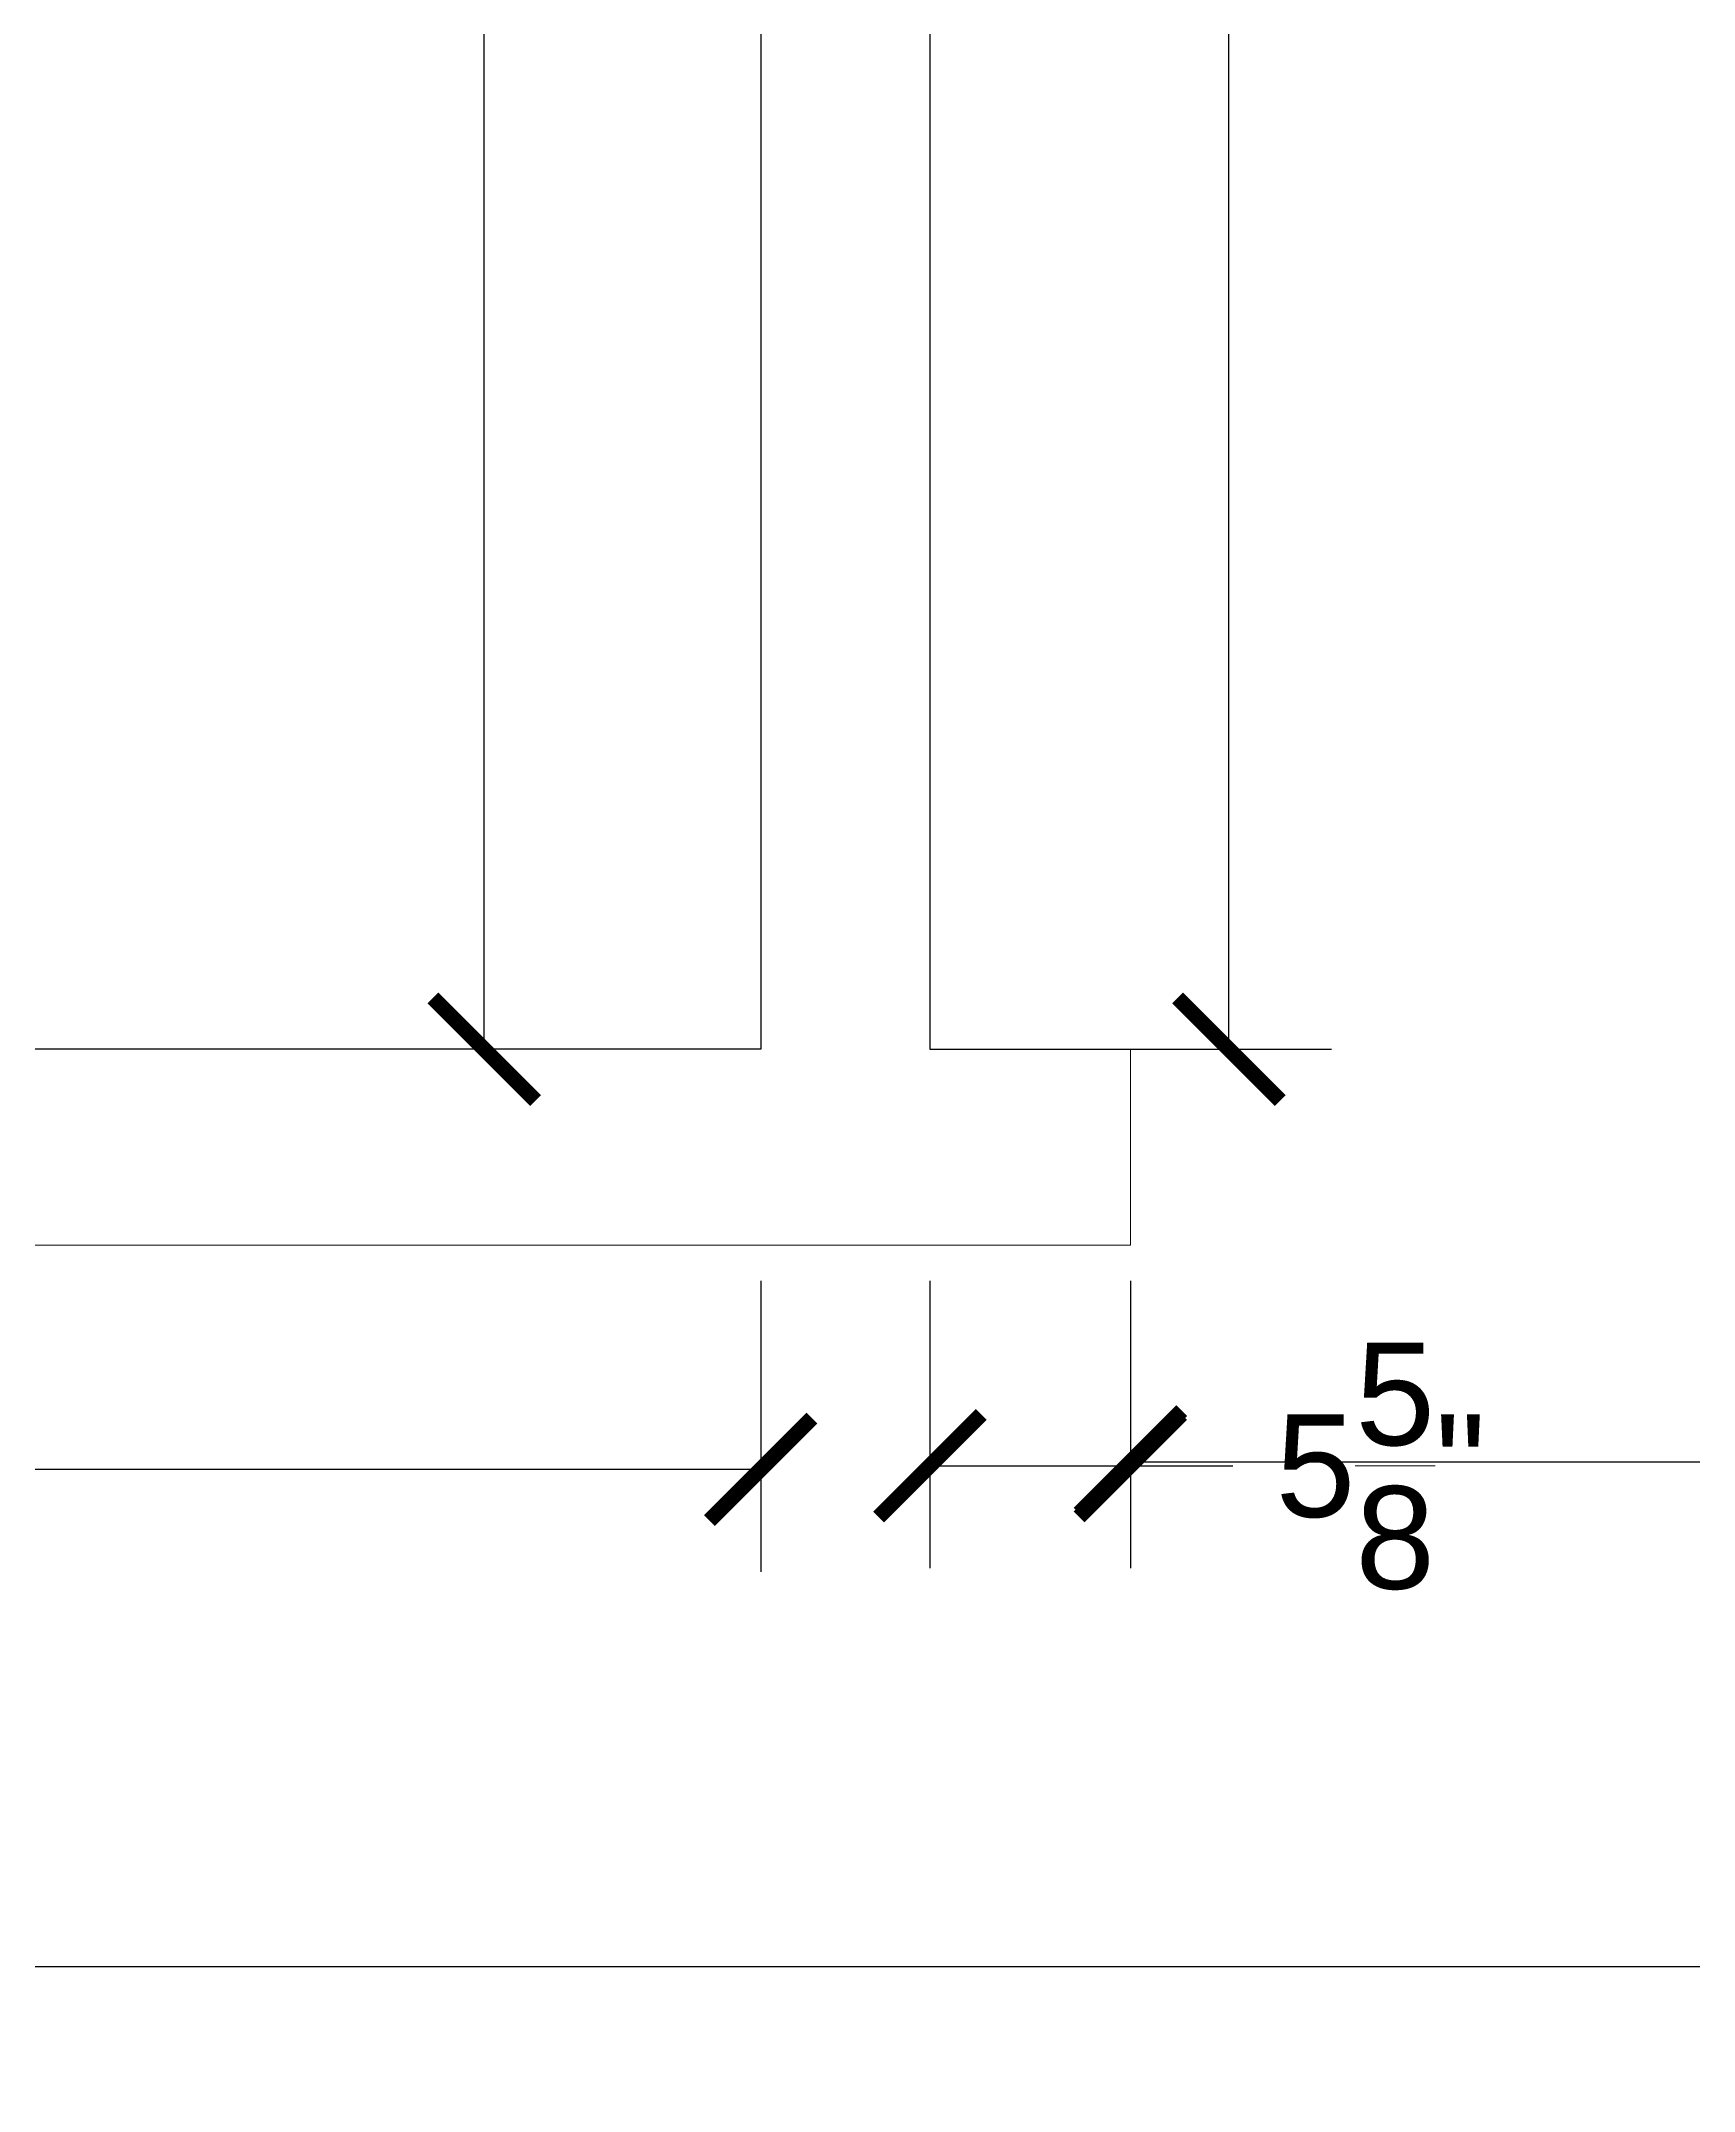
# Model space of a CAD drawing. Header units: inches. Extents: x -10 to 380, y 62 to 547.
# Drawn here: x 127.3 to 173.7, y 61.6 to 119.1 of the extents above; entities that cross this region are included whole.
import ezdxf

# ---------------------------------------------------------------- set-up
doc = ezdxf.new("R2010")
doc.units = ezdxf.units.IN
doc.header["$MEASUREMENT"] = 0
doc.layers.get('0').update_dxf_attribs({"color": 1, "lineweight": 9})
doc.layers.add('A201-Dimensions', color=7, linetype='Continuous', lineweight=9)
doc.layers.add('A201-Floorplan-2nd-floor', color=7, linetype='Continuous', lineweight=9)
doc.styles.add('Annotative', font='Arial.ttf')
doc.dimstyles.new('Annotative', dxfattribs={"dimtxt": 0.18, "dimasz": 0.18, "dimexe": 0.18, "dimexo": 0.0625, "dimgap": 0.09, "dimtad": 0, "dimtih": 1, "dimtoh": 1, "dimdec": 4, "dimzin": 0, "dimdsep": 46, "dimlunit": 4, "dimtxsty": 'Annotative', "dimblk": 'ARCHTICK', "dimblk1": 'ARCHTICK', "dimblk2": 'ARCHTICK', "dimcen": 0.09, "dimadec": 0, "dimazin": 0, "dimtfac": 1, "dimtdec": 4, "dimtofl": 0, "dimtmove": 0, "dimatfit": 3, "dimldrblk": 'ARCHTICK', "dimfxl": 1, "dimtolj": 1, "dimtzin": 0, "dimarcsym": 0})

# ---------------------------------------------------------------- blocks, each defined once
blk = doc.blocks.new('_ArchTick')
at = {"color": 0, "linetype": 'ByBlock', "lineweight": 30, "const_width": 0.15}
blk.add_lwpolyline([(-0.5, -0.5), (0.5, 0.5)], dxfattribs=at)
blk = doc.blocks.new('*D539')
at = {"layer": 'A201-Dimensions', "color": 0, "lineweight": -2, "transparency": 16777216}
for p, q in [((146.509, 214.013), (136.87, 214.013)), ((139.75, 214.013), (139.75, 157.307)), ((139.75, 90.826), (139.75, 147.532)), ((146.509, 90.826), (136.87, 90.826))]:
    blk.add_line(p, q, dxfattribs=at)
at = {"layer": 'A201-Dimensions', "color": 0, "lineweight": -2, "transparency": 16777216, "xscale": 2.88, "yscale": 2.88, "zscale": 2.88}
for p, rotation in [((139.75, 214.013), 90), ((139.75, 90.826), 270)]:
    blk.add_blockref('_ArchTick', p, dxfattribs=dict(at, rotation=rotation))
at = {"layer": 'A201-Dimensions', "color": 0, "lineweight": 5, "transparency": 16777216, "insert": (139.75, 152.419), "char_height": 2.88, "attachment_point": 5, "style": 'Annotative'}
blk.add_mtext('\\A1;10\'-3{\\H1x;\\S3/16;}"', dxfattribs=at)
blk = doc.blocks.new('*D538')
at = {"layer": 'A201-Dimensions', "color": 0, "lineweight": -2, "transparency": 16777216}
for p, q in [((153.259, 173.93), (163.529, 173.93)), ((160.649, 173.93), (160.649, 137.239)), ((160.649, 90.826), (160.649, 127.517)), ((153.259, 90.826), (163.529, 90.826))]:
    blk.add_line(p, q, dxfattribs=at)
at = {"layer": 'A201-Dimensions', "color": 0, "lineweight": -2, "transparency": 16777216, "xscale": 2.88, "yscale": 2.88, "zscale": 2.88}
for p, rotation in [((160.649, 173.93), 90), ((160.649, 90.826), 270)]:
    blk.add_blockref('_ArchTick', p, dxfattribs=dict(at, rotation=rotation))
at = {"layer": 'A201-Dimensions', "color": 0, "lineweight": 5, "transparency": 16777216, "insert": (160.649, 132.378), "char_height": 2.88, "attachment_point": 5, "style": 'Annotative'}
blk.add_mtext('\\A1;6\'-11{\\H1x;\\S1/8;}"', dxfattribs=at)
blk = doc.blocks.new('*D588')
at = {"layer": 'A201-Dimensions', "color": 0, "lineweight": -2, "transparency": 16777216}
for p, q in [((152.259, 84.326), (152.259, 76.254)), ((157.884, 84.326), (157.884, 76.254)), ((152.259, 79.134), (157.884, 79.134)), ((157.884, 79.134), (160.764, 79.134))]:
    blk.add_line(p, q, dxfattribs=at)
at = {"layer": 'A201-Dimensions', "color": 0, "lineweight": -2, "transparency": 16777216, "xscale": 2.88, "yscale": 2.88, "zscale": 2.88, "rotation": 180}
blk.add_blockref('_ArchTick', (152.259, 79.134), dxfattribs=at)
at = {"layer": 'A201-Dimensions', "color": 0, "lineweight": -2, "transparency": 16777216, "xscale": 2.88, "yscale": 2.88, "zscale": 2.88}
blk.add_blockref('_ArchTick', (157.884, 79.134), dxfattribs=at)
at = {"layer": 'A201-Dimensions', "color": 0, "lineweight": 5, "transparency": 16777216, "insert": (164.911, 79.134), "char_height": 2.88, "attachment_point": 5, "style": 'Annotative'}
blk.add_mtext('\\A1;5{\\H1x;\\S5/8;}"', dxfattribs=at)
blk = doc.blocks.new('*D591')
at = {"layer": 'A201-Dimensions', "color": 0, "lineweight": -2, "transparency": 16777216}
for p, q in [((39.771, 84.326), (39.771, 76.152)), ((147.509, 84.326), (147.509, 76.152)), ((39.771, 79.032), (86.159, 79.032)), ((147.509, 79.032), (101.121, 79.032))]:
    blk.add_line(p, q, dxfattribs=at)
at = {"layer": 'A201-Dimensions', "color": 0, "lineweight": -2, "transparency": 16777216, "xscale": 2.88, "yscale": 2.88, "zscale": 2.88, "rotation": 180}
blk.add_blockref('_ArchTick', (39.771, 79.032), dxfattribs=at)
at = {"layer": 'A201-Dimensions', "color": 0, "lineweight": -2, "transparency": 16777216, "xscale": 2.88, "yscale": 2.88, "zscale": 2.88}
blk.add_blockref('_ArchTick', (147.509, 79.032), dxfattribs=at)
at = {"layer": 'A201-Dimensions', "color": 0, "lineweight": 5, "transparency": 16777216, "insert": (93.64, 79.032), "char_height": 2.88, "attachment_point": 5, "style": 'Annotative'}
blk.add_mtext('\\A1;8\'-11{\\H1x;\\S3/4;}"', dxfattribs=at)
blk = doc.blocks.new('*D606')
at = {"layer": 'A201-Dimensions', "color": 0, "lineweight": -2, "transparency": 16777216}
for p, q in [((157.884, 84.326), (157.884, 76.36)), ((206.192, 84.326), (206.192, 76.36)), ((157.884, 79.24), (174.69, 79.24)), ((206.192, 79.24), (189.387, 79.24))]:
    blk.add_line(p, q, dxfattribs=at)
at = {"layer": 'A201-Dimensions', "color": 0, "lineweight": -2, "transparency": 16777216, "xscale": 2.88, "yscale": 2.88, "zscale": 2.88, "rotation": 180}
blk.add_blockref('_ArchTick', (157.884, 79.24), dxfattribs=at)
at = {"layer": 'A201-Dimensions', "color": 0, "lineweight": -2, "transparency": 16777216, "xscale": 2.88, "yscale": 2.88, "zscale": 2.88}
blk.add_blockref('_ArchTick', (206.192, 79.24), dxfattribs=at)
at = {"layer": 'A201-Dimensions', "color": 0, "lineweight": 5, "transparency": 16777216, "insert": (182.038, 79.24), "char_height": 2.88, "attachment_point": 5, "style": 'Annotative'}
blk.add_mtext('\\A1;4\'-0{\\H1x;\\S5/16;}"', dxfattribs=at)
blk = doc.blocks.new('*D610')
at = {"layer": 'A201-Dimensions', "color": 0, "lineweight": -2, "transparency": 16777216}
for p, q in [((34.271, 70.337), (34.271, 62.198)), ((357.072, 70.337), (357.072, 62.198)), ((34.271, 65.078), (186.118, 65.078)), ((357.072, 65.078), (205.225, 65.078))]:
    blk.add_line(p, q, dxfattribs=at)
at = {"layer": 'A201-Dimensions', "color": 0, "lineweight": -2, "transparency": 16777216, "xscale": 2.88, "yscale": 2.88, "zscale": 2.88, "rotation": 180}
blk.add_blockref('_ArchTick', (34.271, 65.078), dxfattribs=at)
at = {"layer": 'A201-Dimensions', "color": 0, "lineweight": -2, "transparency": 16777216, "xscale": 2.88, "yscale": 2.88, "zscale": 2.88}
blk.add_blockref('_ArchTick', (357.072, 65.078), dxfattribs=at)
at = {"layer": 'A201-Dimensions', "color": 0, "lineweight": 5, "transparency": 16777216, "insert": (195.671, 65.078), "char_height": 2.88, "attachment_point": 5, "style": 'Annotative'}
blk.add_mtext('\\A1;26\'-10{\\H1x;\\S13/16;}"', dxfattribs=at)

msp = doc.modelspace()

# ---------------------------------------------------------------- linework, layer by layer
at = {"layer": 'A201-Floorplan-2nd-floor', "lineweight": -3}
for p, q in [((147.50946, 214.01313), (147.50946, 90.82563)), ((152.25946, 173.92996), (152.25946, 90.82563)), ((147.50946, 90.82563), (39.77075, 90.82563)), ((152.25946, 90.82563), (157.88446, 90.82563))]:
    msp.add_line(p, q, dxfattribs=at)
at = {"layer": 'A201-Floorplan-2nd-floor', "lineweight": 5}
for p, q in [((157.88446, 90.82563), (157.88446, 85.32563)), ((157.88446, 85.32563), (34.27075, 85.32563))]:
    msp.add_line(p, q, dxfattribs=at)

# ---------------------------------------------------------------- dimensions: what is measured, and where the dimension line sits
at = {"layer": 'A201-Dimensions', "lineweight": 5}
for base, p1, p2, picture, middle in [((139.7501, 90.82563), (147.50946, 214.01313), (147.50946, 90.82563), '*D539', (139.7501, 152.41938)), ((160.64931, 90.82563), (152.25946, 173.92996), (152.25946, 90.82563), '*D538', (160.64931, 132.37779))]:
    dim = msp.add_linear_dim(base=base, p1=p1, p2=p2, angle=90, dimstyle='Annotative', dxfattribs=at)
    dim.commit()
    dim.dimension.update_dxf_attribs({"geometry": picture, "text_midpoint": middle})
for base, p1, p2, picture, middle in [((147.50946, 79.03224), (39.77075, 85.32563), (147.50946, 85.32563), '*D591', (93.6401, 79.03224)), ((157.88446, 79.1337), (152.25946, 85.32563), (157.88446, 85.32563), '*D588', (164.9106, 79.1337))]:
    dim = msp.add_linear_dim(base=base, p1=p1, p2=p2, dimstyle='Annotative', dxfattribs=at)
    dim.commit()
    dim.dimension.update_dxf_attribs({"geometry": picture, "text_midpoint": middle, "dimtype": 160})
for base, p1, p2, picture, middle in [((206.19205, 79.24023), (157.88446, 85.32563), (206.19205, 85.32563), '*D606', (182.03825, 79.24023)), ((357.07196, 65.07781), (34.27075, 71.33715), (357.07196, 71.33715), '*D610', (195.67135, 65.07781))]:
    dim = msp.add_linear_dim(base=base, p1=p1, p2=p2, dimstyle='Annotative', dxfattribs=at)
    dim.commit()
    dim.dimension.update_dxf_attribs({"geometry": picture, "text_midpoint": middle})

doc.saveas('drawing.dxf')
